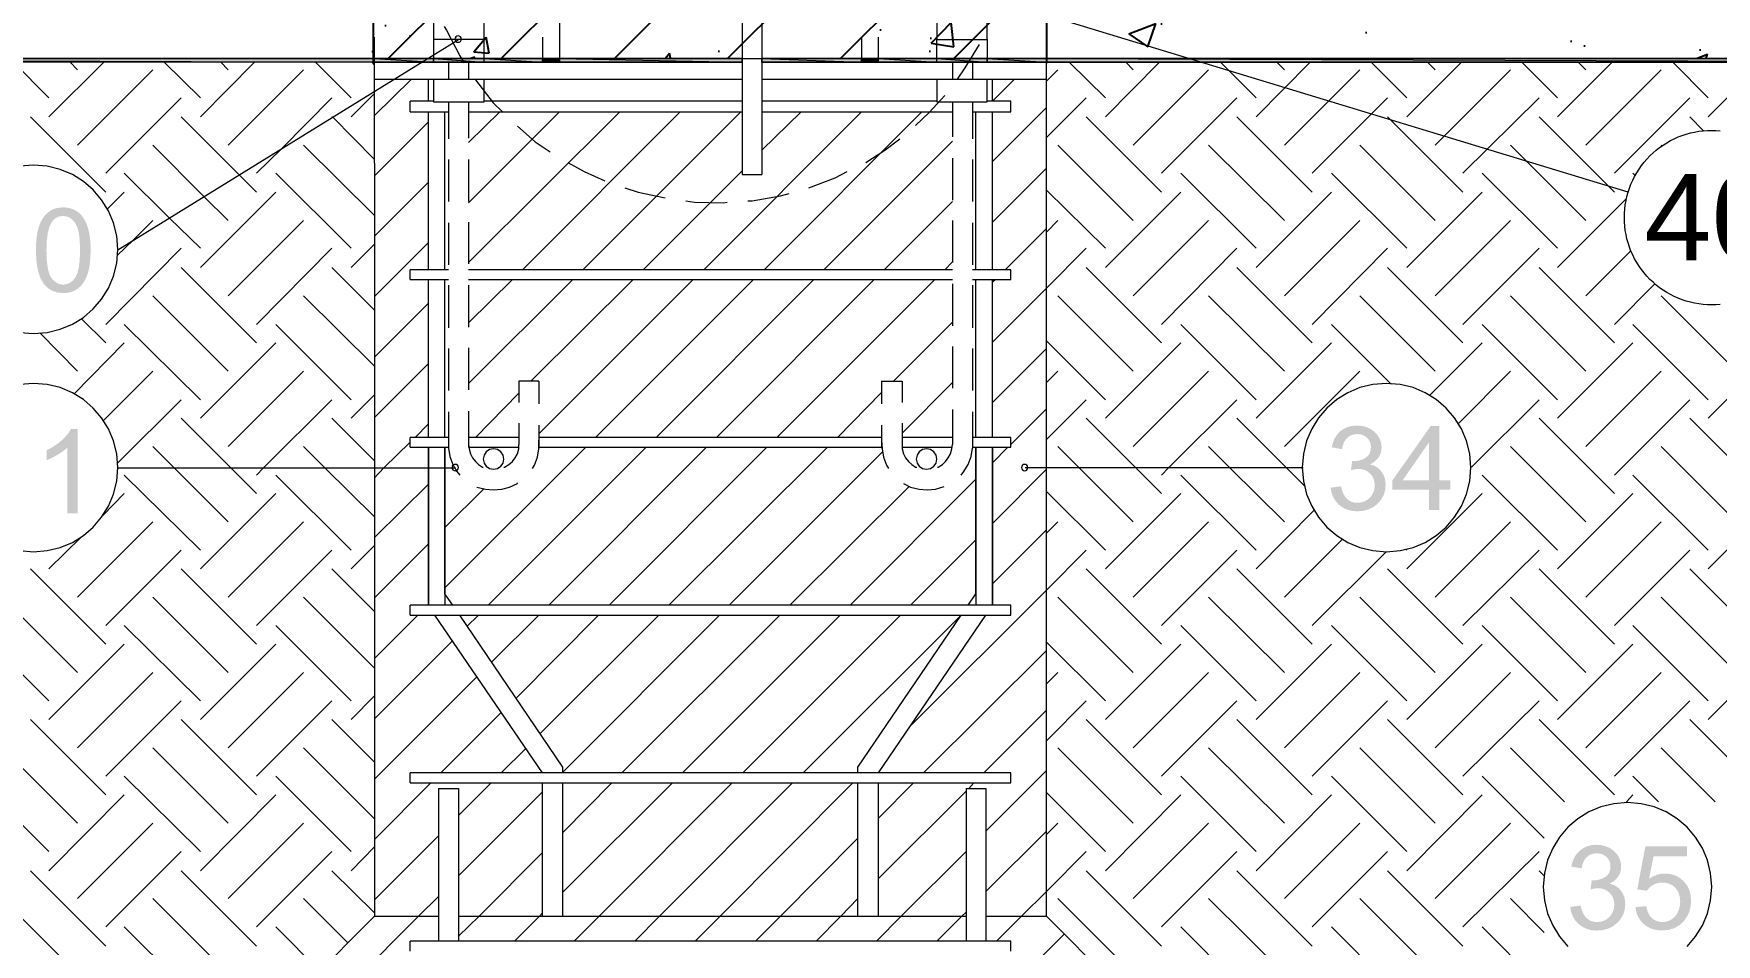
# Model space of a CAD drawing. Header units: millimetres. Extents: x 0 to 297, y 0 to 420.
# Drawn here: x 220.5 to 270.6, y 251.9 to 279 of the extents above; entities that cross this region are included whole.
import ezdxf

# ---------------------------------------------------------------- set-up
doc = ezdxf.new("R2010")
doc.units = ezdxf.units.MM
for name, color, linetype in [('1-CORTE-LINEAS', 7, 'Continuous'), ('1-CORTE-RAYADOS', 8, 'Continuous'), ('1-CORTE-RELLENOS', 9, 'Continuous'), ('3-TEXTOS', 7, 'Continuous')]:
    doc.layers.add(name, color=color, linetype=linetype)
doc.styles.add('ARIAL', font='arial.ttf')

msp = doc.modelspace()

# ---------------------------------------------------------------- hatches: boundary and pattern name
at = {"layer": '1-CORTE-RAYADOS'}
h = msp.add_hatch(dxfattribs=at)
h.set_pattern_fill('ANSI31', scale=0.75)
h.paths.add_polyline_path([(230.65, 278.25), (250.7, 278.25), (250.7, 282.125), (230.65, 282.125)])
h.paths.add_polyline_path([(248.72, 280.156), (248.707, 280.115), (248.687, 280.077), (248.658, 280.042), (248.623, 280.013), (248.585, 279.992), (248.544, 279.98), (248.499, 279.976), (248.454, 279.98), (248.412, 279.992), (248.374, 280.013), (248.34, 280.042), (248.311, 280.077), (248.29, 280.115), (248.278, 280.156), (248.274, 280.201), (248.278, 280.246), (248.29, 280.287), (248.311, 280.325), (248.34, 280.36), (248.374, 280.389), (248.412, 280.41), (248.454, 280.422), (248.499, 280.426), (248.544, 280.422), (248.585, 280.41), (248.623, 280.389), (248.658, 280.36), (248.687, 280.325), (248.707, 280.287), (248.72, 280.246), (248.724, 280.201)])
h = msp.add_hatch(dxfattribs=at)
h.set_pattern_fill('AR-CONC', scale=0.03)
h.paths.add_polyline_path([(230.65, 278.25), (250.7, 278.25), (250.7, 282.125), (230.65, 282.125)])
h.paths.add_polyline_path([(248.72, 280.156), (248.707, 280.115), (248.687, 280.077), (248.658, 280.042), (248.623, 280.013), (248.585, 279.992), (248.544, 279.98), (248.499, 279.976), (248.454, 279.98), (248.412, 279.992), (248.374, 280.013), (248.34, 280.042), (248.311, 280.077), (248.29, 280.115), (248.278, 280.156), (248.274, 280.201), (248.278, 280.246), (248.29, 280.287), (248.311, 280.325), (248.34, 280.36), (248.374, 280.389), (248.412, 280.41), (248.454, 280.422), (248.499, 280.426), (248.544, 280.422), (248.585, 280.41), (248.623, 280.389), (248.658, 280.36), (248.687, 280.325), (248.707, 280.287), (248.72, 280.246), (248.724, 280.201)])
h = msp.add_hatch(dxfattribs=at)
h.set_pattern_fill('AR-CONC', scale=0.045)
h.paths.add_polyline_path([(250.7, 282.125), (280.65, 282.125), (280.65, 278.25), (250.7, 278.25)])
h = msp.add_hatch(dxfattribs=at)
h.set_pattern_fill('AR-CONC', scale=0.045)
h.paths.add_polyline_path([(200.85, 281.775), (200.85, 278.323), (200.864, 278.323), (200.864, 278.301), (200.886, 278.301), (200.886, 278.28), (200.907, 278.28), (200.907, 278.259), (200.949, 278.259), (200.949, 278.25), (230.65, 278.25), (230.65, 282.05)])
at = {"layer": '1-CORTE-RELLENOS'}
h = msp.add_hatch(color=7, dxfattribs=at)
h.dxf.hatch_style = 1
h.paths.add_polyline_path([(200.674, 278.238), (200.674, 278.132), (230.688, 278.132), (230.688, 278.238)])
h = msp.add_hatch(color=7, dxfattribs=at)
h.dxf.hatch_style = 1
h.paths.add_polyline_path([(230.688, 278.132), (232.445, 278.132), (232.445, 278.238), (230.688, 278.238)])
h = msp.add_hatch(color=7, dxfattribs=at)
h.dxf.hatch_style = 1
h.paths.add_polyline_path([(232.445, 278.132), (233.948, 278.132), (233.948, 278.238), (232.445, 278.238)])
h = msp.add_hatch(color=7, dxfattribs=at)
h.dxf.hatch_style = 1
h.paths.add_polyline_path([(233.948, 278.132), (235.684, 278.132), (235.684, 278.238), (233.948, 278.238)])
h = msp.add_hatch(color=7, dxfattribs=at)
h.dxf.hatch_style = 1
h.paths.add_polyline_path([(235.684, 278.132), (236.191, 278.132), (236.191, 278.238), (235.684, 278.238)])
h = msp.add_hatch(color=7, dxfattribs=at)
h.dxf.hatch_style = 1
h.paths.add_polyline_path([(236.191, 278.132), (241.631, 278.132), (241.631, 278.238), (236.191, 278.238)])
h = msp.add_hatch(color=7, dxfattribs=at)
h.dxf.hatch_style = 1
h.paths.add_polyline_path([(242.224, 278.238), (242.224, 278.132), (245.187, 278.132), (245.187, 278.238)])
h = msp.add_hatch(color=7, dxfattribs=at)
h.dxf.hatch_style = 1
h.paths.add_polyline_path([(245.187, 278.132), (245.695, 278.132), (245.695, 278.238), (245.187, 278.238)])
h = msp.add_hatch(color=7, dxfattribs=at)
h.dxf.hatch_style = 1
h.paths.add_polyline_path([(245.695, 278.132), (247.431, 278.132), (247.431, 278.238), (245.695, 278.238)])
h = msp.add_hatch(color=7, dxfattribs=at)
h.dxf.hatch_style = 1
h.paths.add_polyline_path([(247.431, 278.132), (248.933, 278.132), (248.933, 278.238), (247.431, 278.238)])
h = msp.add_hatch(color=7, dxfattribs=at)
h.dxf.hatch_style = 1
h.paths.add_polyline_path([(248.933, 278.132), (250.69, 278.132), (250.69, 278.238), (248.933, 278.238)])
h = msp.add_hatch(color=7, dxfattribs=at)
h.dxf.hatch_style = 1
h.paths.add_polyline_path([(250.69, 278.132), (280.705, 278.132), (280.705, 278.238), (250.69, 278.238)])
h = msp.add_hatch(color=7, dxfattribs=at)
h.dxf.hatch_style = 1
h.paths.add_polyline_path([(220.621, 272.2), (220.667, 271.922), (220.743, 271.693), (220.851, 271.513), (220.964, 271.4), (221.096, 271.319), (221.248, 271.27), (221.419, 271.254), (221.55, 271.263), (221.67, 271.29), (221.778, 271.336), (221.873, 271.4), (221.957, 271.482), (222.03, 271.579), (222.093, 271.691), (222.144, 271.819), (222.183, 271.964), (222.212, 272.131), (222.229, 272.319), (222.235, 272.527), (222.231, 272.704), (222.22, 272.861), (222.202, 272.999), (222.177, 273.117), (222.146, 273.223), (222.11, 273.32), (222.069, 273.409), (222.022, 273.489), (221.969, 273.562), (221.91, 273.625), (221.844, 273.679), (221.772, 273.723), (221.692, 273.76), (221.607, 273.785), (221.516, 273.801), (221.419, 273.806), (221.288, 273.797), (221.169, 273.769), (221.062, 273.722), (220.967, 273.657), (220.882, 273.576), (220.809, 273.48), (220.748, 273.368), (220.697, 273.241), (220.657, 273.095), (220.628, 272.927), (220.611, 272.738), (220.606, 272.527)])
h.paths.add_polyline_path([(220.93, 272.812), (220.96, 273.047), (221.01, 273.235), (221.08, 273.373), (221.147, 273.45), (221.226, 273.506), (221.315, 273.539), (221.416, 273.55), (221.519, 273.537), (221.613, 273.499), (221.698, 273.435), (221.774, 273.346), (221.838, 273.219), (221.884, 273.04), (221.911, 272.81), (221.92, 272.527), (221.911, 272.247), (221.884, 272.017), (221.838, 271.837), (221.774, 271.709), (221.698, 271.619), (221.614, 271.556), (221.52, 271.518), (221.419, 271.505), (221.318, 271.518), (221.225, 271.556), (221.14, 271.619), (221.063, 271.709), (221, 271.836), (220.956, 272.015), (220.929, 272.246), (220.92, 272.527)])
h = msp.add_hatch(color=7, dxfattribs=at)
h.dxf.hatch_style = 1
h.paths.add_polyline_path([(221.845, 264.691), (221.539, 264.691), (221.539, 266.648), (221.478, 266.595), (221.409, 266.541), (221.332, 266.488), (221.247, 266.436), (221.159, 266.387), (221.077, 266.343), (220.998, 266.307), (220.925, 266.276), (220.925, 266.574), (221.049, 266.637), (221.165, 266.707), (221.273, 266.783), (221.374, 266.866), (221.463, 266.952), (221.538, 267.037), (221.599, 267.12), (221.647, 267.202), (221.845, 267.202)])
h = msp.add_hatch(color=7, dxfattribs=at)
h.dxf.hatch_style = 1
h.paths.add_polyline_path([(259.155, 265.456), (259.464, 265.497), (259.494, 265.377), (259.534, 265.274), (259.584, 265.189), (259.643, 265.122), (259.71, 265.072), (259.783, 265.036), (259.864, 265.014), (259.952, 265.007), (260.056, 265.016), (260.152, 265.044), (260.239, 265.09), (260.318, 265.156), (260.383, 265.235), (260.43, 265.324), (260.458, 265.421), (260.467, 265.528), (260.458, 265.629), (260.432, 265.721), (260.389, 265.804), (260.329, 265.878), (260.255, 265.938), (260.172, 265.981), (260.079, 266.007), (259.976, 266.015), (259.931, 266.013), (259.88, 266.006), (259.823, 265.995), (259.761, 265.98), (259.794, 266.25), (259.809, 266.248), (259.822, 266.248), (259.834, 266.247), (259.844, 266.247), (259.939, 266.253), (260.03, 266.272), (260.116, 266.304), (260.197, 266.349), (260.266, 266.407), (260.315, 266.478), (260.344, 266.564), (260.354, 266.663), (260.347, 266.745), (260.325, 266.819), (260.289, 266.885), (260.238, 266.944), (260.177, 266.992), (260.108, 267.027), (260.031, 267.048), (259.946, 267.054), (259.86, 267.047), (259.781, 267.026), (259.71, 266.991), (259.646, 266.941), (259.592, 266.878), (259.548, 266.801), (259.516, 266.71), (259.494, 266.605), (259.185, 266.66), (259.223, 266.806), (259.278, 266.934), (259.351, 267.044), (259.442, 267.137), (259.548, 267.212), (259.666, 267.265), (259.796, 267.297), (259.938, 267.308), (260.038, 267.302), (260.133, 267.286), (260.225, 267.258), (260.313, 267.22), (260.394, 267.171), (260.466, 267.115), (260.527, 267.052), (260.577, 266.98), (260.618, 266.903), (260.647, 266.823), (260.665, 266.742), (260.671, 266.658), (260.665, 266.578), (260.649, 266.502), (260.621, 266.431), (260.583, 266.363), (260.533, 266.3), (260.474, 266.243), (260.405, 266.194), (260.326, 266.15), (260.43, 266.119), (260.522, 266.073), (260.601, 266.012), (260.668, 265.938), (260.722, 265.853), (260.761, 265.757), (260.784, 265.652), (260.792, 265.536), (260.777, 265.378), (260.732, 265.232), (260.657, 265.1), (260.552, 264.979), (260.426, 264.88), (260.283, 264.81), (260.124, 264.767), (259.949, 264.753), (259.791, 264.765), (259.648, 264.802), (259.519, 264.863), (259.403, 264.949), (259.306, 265.054), (259.232, 265.173), (259.182, 265.307)])
h = msp.add_hatch(color=7, dxfattribs=at)
h.dxf.hatch_style = 1
h.paths.add_polyline_path([(262.387, 264.797), (262.387, 265.395), (262.723, 265.395), (262.723, 265.676), (262.387, 265.676), (262.387, 267.297), (262.136, 267.297), (260.995, 265.676), (260.995, 265.395), (262.081, 265.395), (262.081, 264.797)])
h.paths.add_polyline_path([(261.298, 265.676), (262.081, 266.804), (262.081, 265.676)])
h = msp.add_hatch(color=7, dxfattribs=at)
h.dxf.hatch_style = 1
h.paths.add_polyline_path([(266.288, 252.968), (266.597, 253.009), (266.627, 252.888), (266.668, 252.786), (266.717, 252.701), (266.776, 252.634), (266.843, 252.584), (266.916, 252.547), (266.997, 252.526), (267.085, 252.518), (267.189, 252.528), (267.285, 252.556), (267.372, 252.602), (267.451, 252.667), (267.516, 252.747), (267.563, 252.836), (267.591, 252.933), (267.6, 253.039), (267.591, 253.141), (267.566, 253.233), (267.522, 253.316), (267.462, 253.389), (267.388, 253.45), (267.305, 253.493), (267.212, 253.519), (267.109, 253.527), (267.064, 253.525), (267.013, 253.518), (266.956, 253.507), (266.894, 253.491), (266.928, 253.761), (266.942, 253.76), (266.955, 253.759), (266.967, 253.759), (266.977, 253.759), (267.073, 253.765), (267.163, 253.784), (267.249, 253.816), (267.33, 253.861), (267.399, 253.918), (267.448, 253.99), (267.477, 254.075), (267.487, 254.175), (267.48, 254.256), (267.458, 254.33), (267.422, 254.397), (267.371, 254.456), (267.31, 254.504), (267.242, 254.538), (267.164, 254.559), (267.079, 254.566), (266.993, 254.559), (266.914, 254.538), (266.843, 254.503), (266.779, 254.453), (266.725, 254.39), (266.682, 254.312), (266.649, 254.222), (266.627, 254.117), (266.318, 254.172), (266.356, 254.317), (266.411, 254.445), (266.484, 254.556), (266.575, 254.649), (266.681, 254.724), (266.799, 254.777), (266.929, 254.809), (267.071, 254.82), (267.171, 254.814), (267.266, 254.798), (267.358, 254.77), (267.446, 254.732), (267.527, 254.683), (267.599, 254.627), (267.66, 254.563), (267.71, 254.492), (267.751, 254.415), (267.78, 254.335), (267.798, 254.253), (267.804, 254.169), (267.798, 254.09), (267.782, 254.014), (267.754, 253.942), (267.716, 253.874), (267.666, 253.812), (267.607, 253.755), (267.538, 253.705), (267.459, 253.662), (267.563, 253.63), (267.655, 253.584), (267.734, 253.524), (267.801, 253.45), (267.855, 253.365), (267.894, 253.269), (267.917, 253.163), (267.925, 253.048), (267.91, 252.89), (267.865, 252.744), (267.79, 252.611), (267.685, 252.491), (267.559, 252.392), (267.416, 252.321), (267.257, 252.279), (267.082, 252.265), (266.925, 252.277), (266.781, 252.314), (266.652, 252.375), (266.536, 252.461), (266.439, 252.565), (266.365, 252.685), (266.315, 252.819)])
h = msp.add_hatch(color=7, dxfattribs=at)
h.dxf.hatch_style = 1
h.paths.add_polyline_path([(268.23, 252.965), (268.553, 252.99), (268.576, 252.88), (268.612, 252.784), (268.659, 252.703), (268.718, 252.637), (268.786, 252.585), (268.861, 252.548), (268.943, 252.526), (269.032, 252.518), (269.138, 252.529), (269.236, 252.56), (269.326, 252.611), (269.407, 252.684), (269.475, 252.775), (269.523, 252.879), (269.552, 252.998), (269.562, 253.13), (269.552, 253.254), (269.524, 253.364), (269.478, 253.461), (269.413, 253.544), (269.334, 253.61), (269.243, 253.657), (269.141, 253.686), (269.027, 253.695), (268.954, 253.691), (268.885, 253.678), (268.82, 253.656), (268.76, 253.626), (268.703, 253.591), (268.653, 253.55), (268.609, 253.504), (268.572, 253.453), (268.283, 253.491), (268.525, 254.776), (269.768, 254.776), (269.768, 254.481), (268.771, 254.481), (268.636, 253.808), (268.75, 253.877), (268.867, 253.926), (268.987, 253.956), (269.11, 253.965), (269.267, 253.951), (269.411, 253.909), (269.543, 253.838), (269.661, 253.739), (269.759, 253.618), (269.83, 253.48), (269.873, 253.326), (269.887, 253.155), (269.874, 252.991), (269.837, 252.839), (269.775, 252.699), (269.688, 252.571), (269.557, 252.438), (269.404, 252.343), (269.229, 252.287), (269.032, 252.268), (268.869, 252.28), (268.722, 252.315), (268.591, 252.375), (268.476, 252.458), (268.38, 252.561), (268.307, 252.68), (268.257, 252.814)])

# ---------------------------------------------------------------- linework, layer by layer
at = {"layer": '1-CORTE-LINEAS', "color": 7, "lineweight": 25}
for p, q in [((230.649, 282.126), (230.649, 278.101)), ((250.699, 282.126), (250.699, 278.101))]:
    msp.add_line(p, q, dxfattribs=at)
at = {"layer": '1-CORTE-LINEAS', "color": 7, "lineweight": 15}
for p, q in [((241.631, 282.132), (241.631, 274.788)), ((242.224, 282.132), (242.224, 274.788)), ((223.047, 272.544), (233.186, 278.809)), ((230.688, 278.132), (200.674, 278.132)), ((201.034, 278.238), (280.705, 278.238)), ((232.89, 278.132), (232.89, 277.624)), ((233.482, 278.132), (233.482, 277.624)), ((242.224, 278.132), (250.69, 278.132)), ((247.896, 278.132), (247.896, 277.624)), ((248.489, 278.132), (248.489, 277.624)), ((250.69, 277.624), (250.69, 278.132)), ((250.69, 278.132), (280.705, 278.132)), ((230.688, 277.624), (241.631, 277.624)), ((230.688, 275.126), (230.688, 277.624)), ((242.224, 277.624), (250.69, 277.624)), ((250.69, 275.126), (250.69, 277.624)), ((232.89, 276.947), (232.89, 275.846)), ((233.482, 276.947), (233.482, 275.867)), ((247.896, 276.947), (247.896, 275.91)), ((248.489, 276.947), (248.489, 275.846)), ((230.688, 275.126), (230.688, 252.69)), ((232.89, 275.233), (232.89, 273.983)), ((233.482, 275.233), (233.482, 273.983)), ((247.896, 275.275), (247.896, 274.026)), ((248.489, 275.233), (248.489, 273.983)), ((250.69, 252.69), (250.69, 275.126)), ((241.631, 274.788), (242.224, 274.788)), ((232.89, 273.349), (232.89, 272.1)), ((233.482, 273.369), (233.482, 272.121)), ((247.896, 273.412), (247.896, 272.163)), ((248.489, 273.349), (248.489, 272.1)), ((232.89, 271.486), (232.89, 270.216)), ((233.482, 271.486), (233.482, 270.237)), ((247.896, 271.528), (247.896, 270.279)), ((248.489, 271.486), (248.489, 270.216)), ((232.89, 269.602), (232.89, 268.353)), ((233.482, 269.623), (233.482, 268.374)), ((247.896, 269.665), (247.896, 268.417)), ((248.489, 269.602), (248.489, 268.353)), ((235.578, 268.628), (235.578, 267.951)), ((245.78, 268.628), (245.78, 267.951)), ((232.89, 267.718), (232.89, 266.638)), ((233.482, 267.74), (233.482, 266.66)), ((247.896, 267.782), (247.896, 266.745)), ((248.489, 267.718), (248.489, 266.638)), ((234.985, 267.38), (234.985, 266.745)), ((235.578, 267.316), (235.578, 266.638)), ((245.78, 267.316), (245.78, 266.638)), ((246.394, 267.38), (246.394, 266.745)), ((223.047, 266.046), (233.101, 266.046)), ((258.332, 266.046), (250.056, 266.046)), ((230.688, 252.69), (210.241, 232.264)), ((248.891, 252.69), (250.69, 252.69)), ((250.69, 252.69), (271.138, 232.264))]:
    msp.add_line(p, q, dxfattribs=at)
at = {"layer": '1-CORTE-LINEAS', "color": 7, "lineweight": 13}
msp.add_line((268.011, 274.258), (248.714, 280.136), dxfattribs=at)
at = {"layer": '1-CORTE-LINEAS', "color": 7, "lineweight": 9}
for p, q in [((236.191, 279.318), (236.191, 278.132)), ((230.688, 278.132), (230.688, 278.873)), ((235.684, 278.873), (235.684, 278.132)), ((245.187, 278.873), (245.187, 278.132)), ((245.695, 278.132), (245.695, 278.873)), ((250.69, 278.132), (250.69, 278.873))]:
    msp.add_line(p, q, dxfattribs=at)
at = {"layer": '1-CORTE-LINEAS', "color": 7, "lineweight": 5}
for p, q in [((220.994, 277.074), (219.936, 278.132)), ((220.994, 276.502), (222.624, 278.132)), ((221.841, 277.899), (221.629, 278.132)), ((225.502, 277.074), (224.423, 278.132)), ((225.502, 276.502), (227.111, 278.132)), ((226.328, 277.899), (226.116, 278.132)), ((229.99, 277.074), (228.931, 278.132)), ((230.688, 278.047), (230.604, 278.132)), ((232.445, 278.238), (230.688, 278.238)), ((233.948, 278.238), (232.445, 278.238)), ((235.684, 278.238), (233.948, 278.238)), ((236.191, 278.238), (235.684, 278.238)), ((241.631, 278.238), (236.191, 278.238)), ((245.695, 278.238), (245.187, 278.238)), ((247.431, 278.238), (245.695, 278.238)), ((248.933, 278.238), (247.431, 278.238)), ((250.69, 278.238), (248.933, 278.238)), ((280.705, 278.238), (250.69, 278.238)), ((252.447, 277.074), (251.368, 278.132)), ((252.447, 276.502), (254.056, 278.132)), ((253.273, 277.899), (253.061, 278.132)), ((256.935, 277.074), (255.877, 278.132)), ((256.935, 276.502), (258.543, 278.132)), ((257.781, 277.899), (257.549, 278.132)), ((261.422, 277.074), (260.363, 278.132)), ((261.422, 276.502), (263.052, 278.132)), ((262.269, 277.899), (262.036, 278.132)), ((265.909, 277.074), (264.851, 278.132)), ((265.909, 276.502), (267.539, 278.132)), ((266.756, 277.899), (266.523, 278.132)), ((270.397, 277.074), (269.339, 278.132)), ((270.397, 276.502), (272.026, 278.132)), ((221.841, 275.656), (224.084, 277.899)), ((226.328, 275.656), (228.572, 277.899)), ((230.688, 276.544), (231.789, 277.624)), ((232.297, 276.968), (232.297, 277.624)), ((249.082, 276.968), (249.738, 277.624)), ((249.082, 276.968), (249.082, 277.624)), ((250.69, 277.561), (251.029, 277.899)), ((253.273, 275.656), (255.516, 277.899)), ((257.781, 275.656), (260.025, 277.899)), ((262.269, 275.656), (264.512, 277.899)), ((266.756, 275.656), (269, 277.899)), ((222.687, 274.83), (224.931, 277.074)), ((227.916, 275.55), (229.418, 277.074)), ((229.99, 276.502), (230.688, 277.201)), ((250.69, 275.889), (251.876, 277.074)), ((254.12, 274.83), (256.363, 277.074)), ((258.607, 274.83), (260.851, 277.074)), ((263.094, 274.83), (265.359, 277.074)), ((267.603, 274.83), (269.846, 277.074)), ((232.445, 276.968), (231.747, 276.968)), ((231.747, 276.651), (231.747, 276.968)), ((231.747, 276.651), (232.89, 276.651)), ((232.297, 271.951), (232.297, 276.651)), ((232.784, 271.951), (232.784, 276.651)), ((233.482, 275.74), (234.414, 276.651)), ((233.482, 273.941), (236.191, 276.651)), ((233.482, 272.163), (237.99, 276.651)), ((233.482, 276.651), (241.631, 276.651)), ((241.631, 276.968), (233.948, 276.968)), ((235.091, 271.951), (239.789, 276.651)), ((236.89, 271.951), (241.589, 276.651)), ((240.488, 271.951), (245.187, 276.651)), ((247.431, 276.968), (242.224, 276.968)), ((242.224, 275.507), (243.388, 276.651)), ((242.224, 276.651), (247.896, 276.651)), ((242.287, 271.951), (246.986, 276.651)), ((248.489, 276.651), (249.632, 276.651)), ((248.595, 271.951), (248.595, 276.651)), ((249.632, 276.968), (248.933, 276.968)), ((249.082, 275.169), (250.69, 276.777)), ((249.082, 271.951), (249.082, 276.651)), ((249.632, 276.651), (249.632, 276.968)), ((222.687, 274.259), (220.443, 276.502)), ((226.645, 274.788), (224.931, 276.502)), ((230.688, 274.745), (232.297, 276.354)), ((254.12, 274.259), (251.876, 276.502)), ((258.607, 274.259), (256.363, 276.502)), ((263.094, 274.259), (260.851, 276.502)), ((267.603, 274.259), (265.359, 276.502)), ((270.259, 276.09), (269.846, 276.502)), ((225.608, 274.132), (224.084, 275.656)), ((227.174, 274.83), (227.916, 275.55)), ((230.688, 273.56), (228.572, 275.656)), ((244.066, 271.951), (247.896, 275.782)), ((253.273, 273.412), (251.029, 275.656)), ((257.781, 273.412), (255.516, 275.656)), ((262.269, 273.412), (260.025, 275.656)), ((266.756, 273.412), (264.512, 275.656)), ((269.018, 275.637), (269, 275.656)), ((224.571, 273.497), (223.237, 274.83)), ((227.174, 274.259), (226.645, 274.788)), ((229.99, 272.587), (227.746, 274.83)), ((230.688, 272.946), (232.297, 274.555)), ((238.689, 271.951), (241.631, 274.894)), ((249.082, 273.369), (250.69, 274.978)), ((256.935, 272.587), (254.691, 274.83)), ((261.422, 272.587), (259.178, 274.83)), ((265.909, 272.587), (263.666, 274.83)), ((268.224, 274.759), (268.153, 274.83)), ((222.729, 273.751), (223.237, 274.259)), ((225.502, 272.015), (227.746, 274.259)), ((226.328, 273.412), (225.608, 274.132)), ((252.447, 272.587), (250.69, 274.322)), ((252.447, 272.015), (254.691, 274.259)), ((256.935, 272.015), (259.178, 274.259)), ((261.422, 272.015), (263.666, 274.259)), ((265.909, 272.015), (267.962, 274.068)), ((245.865, 271.951), (247.896, 273.983)), ((223.513, 272.84), (224.084, 273.412)), ((225.502, 272.587), (224.571, 273.497)), ((226.328, 271.168), (228.572, 273.412)), ((249.463, 271.951), (250.69, 273.179)), ((250.69, 273.073), (251.029, 273.412)), ((253.273, 271.168), (255.516, 273.412)), ((257.781, 271.168), (260.025, 273.412)), ((262.269, 271.168), (264.512, 273.412)), ((222.687, 270.322), (224.931, 272.587)), ((223.026, 272.375), (223.513, 272.84)), ((227.174, 270.322), (229.418, 272.587)), ((229.99, 272.015), (230.688, 272.714)), ((230.688, 271.147), (232.297, 272.756)), ((250.69, 271.401), (251.876, 272.587)), ((254.12, 270.322), (256.363, 272.587)), ((258.607, 270.322), (260.851, 272.587)), ((263.094, 270.322), (265.359, 272.587)), ((247.664, 271.951), (247.896, 272.184)), ((266.756, 271.168), (268.096, 272.508)), ((227.174, 269.771), (224.931, 272.015)), ((230.688, 270.745), (229.418, 272.015)), ((232.89, 271.951), (231.747, 271.951)), ((231.747, 271.655), (231.747, 271.951)), ((231.747, 271.655), (232.89, 271.655)), ((232.297, 266.956), (232.297, 271.655)), ((232.784, 266.956), (232.784, 271.655)), ((247.896, 271.951), (233.482, 271.951)), ((233.482, 270.364), (234.795, 271.655)), ((233.482, 268.565), (236.594, 271.655)), ((233.482, 271.655), (247.896, 271.655)), ((235.345, 268.628), (238.393, 271.655)), ((235.578, 267.062), (240.171, 271.655)), ((237.271, 266.956), (241.97, 271.655)), ((239.07, 266.956), (243.769, 271.655)), ((240.869, 266.956), (245.568, 271.655)), ((242.668, 266.956), (247.367, 271.655)), ((249.632, 271.951), (248.489, 271.951)), ((248.489, 271.655), (249.632, 271.655)), ((248.595, 266.956), (248.595, 271.655)), ((249.082, 271.592), (249.166, 271.655)), ((249.082, 266.956), (249.082, 271.655)), ((249.632, 271.655), (249.632, 271.951)), ((254.12, 269.771), (251.876, 272.015)), ((258.607, 269.771), (256.363, 272.015)), ((263.094, 269.771), (260.851, 272.015)), ((267.603, 269.771), (265.359, 272.015)), ((226.328, 268.925), (224.084, 271.168)), ((230.688, 269.073), (228.572, 271.168)), ((249.082, 269.793), (250.69, 271.401)), ((253.273, 268.925), (251.029, 271.168)), ((257.781, 268.925), (255.516, 271.168)), ((262.269, 268.925), (260.025, 271.168)), ((266.756, 268.925), (264.512, 271.168)), ((267.603, 270.322), (268.802, 271.532)), ((271.243, 268.925), (269, 271.168)), ((230.688, 269.348), (232.297, 270.957)), ((221.841, 268.925), (220.719, 270.068)), ((222.687, 269.771), (221.967, 270.491)), ((225.502, 268.078), (223.237, 270.322)), ((229.99, 268.078), (227.746, 270.322)), ((246.139, 268.628), (247.896, 270.385)), ((256.935, 268.078), (254.691, 270.322)), ((260.956, 268.544), (259.178, 270.322)), ((265.909, 268.078), (263.666, 270.322)), ((270.397, 268.078), (268.153, 270.322)), ((221.735, 268.247), (223.237, 269.771)), ((225.502, 267.528), (227.746, 269.771)), ((249.082, 267.993), (250.69, 269.602)), ((252.447, 268.078), (250.69, 269.835)), ((252.447, 267.528), (254.691, 269.771)), ((256.935, 267.528), (259.178, 269.771)), ((262.099, 268.205), (263.666, 269.771)), ((265.909, 267.528), (268.153, 269.771)), ((270.397, 267.528), (272.64, 269.771)), ((230.688, 267.549), (232.297, 269.158)), ((222.603, 267.443), (224.084, 268.925)), ((226.328, 266.681), (228.572, 268.925)), ((246.394, 267.083), (247.896, 268.586)), ((250.69, 268.586), (251.029, 268.925)), ((253.273, 266.681), (255.516, 268.925)), ((257.781, 266.681), (260.025, 268.925)), ((262.967, 267.38), (264.512, 268.925)), ((266.756, 266.681), (269, 268.925)), ((223.047, 266.194), (224.931, 268.078)), ((229.99, 267.528), (230.688, 268.226)), ((233.694, 266.956), (234.985, 268.269)), ((244.468, 266.956), (245.78, 268.29)), ((250.69, 266.893), (251.876, 268.078)), ((254.331, 266.046), (256.363, 268.078)), ((263.348, 266.067), (265.359, 268.078)), ((267.603, 265.834), (269.846, 268.078)), ((249.632, 266.745), (250.69, 267.803)), ((230.688, 266.257), (229.418, 267.528)), ((231.895, 266.956), (232.297, 267.359)), ((253.358, 266.046), (251.876, 267.528)), ((257.845, 266.046), (256.363, 267.528)), ((267.603, 265.284), (265.359, 267.528)), ((272.09, 265.284), (269.846, 267.528)), ((226.328, 264.437), (224.084, 266.681)), ((230.963, 266.046), (231.747, 266.808)), ((232.89, 266.956), (231.747, 266.956)), ((231.747, 266.66), (231.747, 266.956)), ((231.747, 266.66), (232.89, 266.66)), ((232.784, 262.469), (236.975, 266.66)), ((234.985, 266.956), (233.482, 266.956)), ((233.482, 266.66), (234.985, 266.66)), ((234.075, 261.961), (238.774, 266.66)), ((245.78, 266.956), (235.578, 266.956)), ((235.578, 266.66), (245.78, 266.66)), ((235.874, 261.961), (240.573, 266.66)), ((237.673, 261.961), (242.372, 266.66)), ((239.451, 261.961), (244.171, 266.66)), ((247.896, 266.956), (246.394, 266.956)), ((246.394, 266.66), (247.875, 266.66)), ((249.632, 266.956), (248.489, 266.956)), ((248.489, 266.66), (249.632, 266.66)), ((249.082, 266.194), (249.547, 266.66)), ((249.632, 266.66), (249.632, 266.956)), ((251.664, 266.046), (251.029, 266.681)), ((256.152, 266.046), (255.516, 266.681)), ((266.756, 264.437), (264.512, 266.681)), ((271.243, 264.437), (269, 266.681)), ((230.688, 265.75), (230.963, 266.046)), ((241.25, 261.961), (245.801, 266.512)), ((253.273, 264.437), (251.664, 266.046)), ((254.12, 265.284), (253.358, 266.046)), ((254.12, 265.834), (254.331, 266.046)), ((257.781, 264.437), (256.152, 266.046)), ((258.395, 265.495), (257.845, 266.046)), ((225.502, 263.591), (223.237, 265.834)), ((229.99, 263.591), (227.746, 265.834)), ((230.688, 263.972), (232.297, 265.559)), ((244.849, 261.961), (248.595, 265.708)), ((249.082, 264.395), (250.69, 266.004)), ((256.935, 263.591), (254.691, 265.834)), ((265.909, 263.591), (263.666, 265.834)), ((270.397, 263.591), (268.153, 265.834)), ((222.603, 264.628), (223.237, 265.284)), ((225.502, 263.04), (227.746, 265.284)), ((232.784, 264.268), (233.948, 265.432)), ((243.049, 261.961), (246.605, 265.495)), ((252.447, 263.591), (250.69, 265.347)), ((252.447, 263.04), (254.691, 265.284)), ((261.422, 263.04), (263.666, 265.284)), ((265.909, 263.04), (268.153, 265.284)), ((270.397, 263.04), (272.64, 265.284)), ((256.935, 263.04), (258.671, 264.797)), ((221.841, 262.194), (224.084, 264.437)), ((226.328, 262.194), (228.572, 264.437)), ((249.082, 262.596), (250.69, 264.205)), ((250.69, 264.099), (251.029, 264.437)), ((253.273, 262.194), (255.516, 264.437)), ((262.269, 262.194), (264.512, 264.437)), ((266.756, 262.194), (269, 264.437)), ((220.994, 263.04), (221.967, 263.993)), ((222.687, 261.347), (224.931, 263.591)), ((227.174, 261.347), (229.418, 263.591)), ((229.99, 263.04), (230.688, 263.739)), ((230.688, 262.172), (232.297, 263.781)), ((246.648, 261.961), (248.595, 263.908)), ((250.69, 262.405), (251.876, 263.591)), ((254.12, 261.347), (256.363, 263.591)), ((257.781, 262.194), (259.517, 263.929)), ((258.607, 261.347), (260.808, 263.548)), ((261.422, 263.591), (261.401, 263.612)), ((263.094, 261.347), (265.359, 263.591)), ((267.603, 261.347), (269.846, 263.591)), ((222.687, 260.797), (220.443, 263.04)), ((227.174, 260.797), (224.931, 263.04)), ((230.688, 261.771), (229.418, 263.04)), ((254.12, 260.797), (251.876, 263.04)), ((258.607, 260.797), (256.363, 263.04)), ((263.094, 260.797), (260.851, 263.04)), ((267.603, 260.797), (265.359, 263.04)), ((272.09, 260.797), (269.846, 263.04)), ((221.841, 259.95), (219.597, 262.194)), ((226.328, 259.95), (224.084, 262.194)), ((230.688, 260.077), (228.572, 262.194)), ((233.016, 261.961), (232.784, 262.3)), ((246.648, 258.363), (250.69, 262.405)), ((248.362, 261.961), (248.595, 262.3)), ((253.273, 259.95), (251.029, 262.194)), ((257.781, 259.95), (255.516, 262.194)), ((262.269, 259.95), (260.025, 262.194)), ((266.756, 259.95), (264.512, 262.194)), ((271.243, 259.95), (269, 262.194)), ((230.688, 260.373), (231.98, 261.664)), ((249.632, 261.961), (231.747, 261.961)), ((231.747, 261.664), (231.747, 261.961)), ((231.747, 261.664), (249.632, 261.664)), ((232.276, 261.961), (232.297, 261.982)), ((235.684, 256.965), (232.487, 261.664)), ((236.298, 257.135), (233.228, 261.664)), ((233.44, 261.326), (233.779, 261.664)), ((234.181, 260.268), (235.578, 261.664)), ((234.9, 259.188), (237.356, 261.664)), ((235.62, 258.13), (239.155, 261.664)), ((236.298, 256.987), (240.954, 261.664)), ((238.054, 256.965), (242.753, 261.664)), ((239.854, 256.965), (244.552, 261.664)), ((241.653, 256.965), (246.352, 261.664)), ((243.452, 256.965), (248.151, 261.664)), ((245.081, 257.135), (248.151, 261.664)), ((245.695, 256.965), (248.891, 261.664)), ((249.632, 261.664), (249.632, 261.961)), ((220.994, 259.103), (218.75, 261.347)), ((225.502, 259.103), (223.237, 261.347)), ((229.99, 259.103), (227.746, 261.347)), ((256.935, 259.103), (254.691, 261.347)), ((261.422, 259.103), (259.178, 261.347)), ((265.909, 259.103), (263.666, 261.347)), ((270.397, 259.103), (268.153, 261.347)), ((220.994, 258.553), (223.237, 260.797)), ((225.502, 258.553), (227.746, 260.797)), ((230.688, 258.574), (233.016, 260.902)), ((247.029, 256.965), (250.69, 260.606)), ((252.447, 259.103), (250.69, 260.86)), ((252.447, 258.553), (254.691, 260.797)), ((256.935, 258.553), (259.178, 260.797)), ((261.422, 258.553), (263.666, 260.797)), ((265.909, 258.553), (268.153, 260.797)), ((270.397, 258.553), (272.64, 260.797)), ((221.841, 257.707), (224.084, 259.95)), ((226.328, 257.707), (228.572, 259.95)), ((230.688, 256.775), (233.736, 259.823)), ((250.69, 259.611), (251.029, 259.95)), ((253.273, 257.707), (255.516, 259.95)), ((257.781, 257.707), (260.025, 259.95)), ((262.269, 257.707), (264.512, 259.95)), ((266.756, 257.707), (269, 259.95)), ((222.687, 256.86), (224.931, 259.103)), ((227.174, 256.86), (229.418, 259.103)), ((229.99, 258.553), (230.688, 259.252)), ((250.69, 257.918), (251.876, 259.103)), ((254.12, 256.86), (256.363, 259.103)), ((258.607, 256.86), (260.851, 259.103)), ((263.094, 256.86), (265.359, 259.103)), ((267.603, 256.86), (269.846, 259.103)), ((222.687, 256.309), (220.443, 258.553)), ((227.174, 256.309), (224.931, 258.553)), ((230.688, 257.283), (229.418, 258.553)), ((232.657, 256.965), (234.456, 258.765)), ((248.828, 256.965), (250.69, 258.829)), ((254.12, 256.309), (251.876, 258.553)), ((258.607, 256.309), (256.363, 258.553)), ((263.094, 256.309), (260.851, 258.553)), ((267.603, 256.309), (265.359, 258.553)), ((272.09, 256.309), (269.846, 258.553)), ((221.841, 255.463), (219.597, 257.707)), ((226.328, 255.463), (224.084, 257.707)), ((230.688, 255.59), (228.572, 257.707)), ((234.456, 256.965), (235.196, 257.685)), ((253.273, 255.463), (251.029, 257.707)), ((257.781, 255.463), (255.516, 257.707)), ((262.269, 255.463), (260.025, 257.707)), ((266.121, 256.098), (264.512, 257.707)), ((270.608, 256.098), (269, 257.707)), ((236.298, 256.965), (236.298, 257.135)), ((245.081, 256.965), (245.081, 257.135)), ((248.891, 255.23), (250.69, 257.029)), ((220.994, 254.616), (218.75, 256.86)), ((225.502, 254.616), (223.237, 256.86)), ((229.99, 254.616), (227.746, 256.86)), ((230.688, 254.976), (232.361, 256.669)), ((249.632, 256.965), (231.747, 256.965)), ((231.747, 256.669), (231.747, 256.965)), ((231.747, 256.669), (249.632, 256.669)), ((233.186, 255.696), (234.16, 256.669)), ((235.684, 252.69), (235.684, 256.669)), ((236.298, 255.188), (237.758, 256.669)), ((236.298, 253.409), (239.557, 256.669)), ((236.298, 252.69), (236.298, 256.669)), ((237.377, 252.69), (241.335, 256.669)), ((239.176, 252.69), (243.134, 256.669)), ((245.081, 252.69), (245.081, 256.669)), ((245.695, 255.611), (246.733, 256.669)), ((245.695, 252.69), (245.695, 256.669)), ((248.384, 256.5), (248.532, 256.669)), ((249.632, 256.669), (249.632, 256.965)), ((256.935, 254.616), (254.691, 256.86)), ((261.422, 254.616), (259.178, 256.86)), ((265.507, 255.018), (263.666, 256.86)), ((268.915, 256.098), (268.153, 256.86)), ((220.994, 254.045), (223.237, 256.309)), ((225.502, 254.045), (227.746, 256.309)), ((232.593, 256.5), (232.593, 251.949)), ((232.593, 256.5), (233.186, 256.5)), ((233.186, 256.5), (233.186, 251.949)), ((233.186, 253.897), (235.684, 256.394)), ((245.695, 253.812), (248.299, 256.416)), ((248.299, 256.5), (248.299, 251.949)), ((248.299, 256.5), (248.891, 256.5)), ((248.891, 256.5), (248.891, 251.949)), ((252.447, 254.616), (250.69, 256.373)), ((252.447, 254.045), (254.691, 256.309)), ((256.935, 254.045), (259.178, 256.309)), ((261.422, 254.045), (263.666, 256.309)), ((267.963, 256.098), (268.153, 256.309)), ((221.841, 253.219), (224.084, 255.463)), ((226.328, 253.219), (228.572, 255.463)), ((230.688, 253.177), (232.593, 255.082)), ((248.891, 253.431), (250.69, 255.23)), ((250.69, 255.124), (251.029, 255.463)), ((253.273, 253.219), (255.516, 255.463)), ((257.781, 253.219), (260.025, 255.463)), ((262.269, 253.219), (264.512, 255.463)), ((222.687, 252.372), (224.931, 254.616)), ((227.174, 252.372), (229.418, 254.616)), ((229.99, 254.045), (230.688, 254.764)), ((233.8, 252.69), (235.684, 254.595)), ((246.372, 252.69), (248.299, 254.616)), ((250.69, 253.431), (251.876, 254.616)), ((254.12, 252.372), (256.363, 254.616)), ((258.607, 252.372), (260.851, 254.616)), ((263.094, 252.372), (265.359, 254.616)), ((222.687, 251.801), (220.443, 254.045)), ((227.174, 251.801), (224.931, 254.045)), ((230.688, 252.795), (229.418, 254.045)), ((254.12, 251.801), (251.876, 254.045)), ((258.607, 251.801), (256.363, 254.045)), ((263.094, 251.801), (260.851, 254.045)), ((265.507, 253.897), (265.359, 254.045)), ((221.841, 250.976), (219.597, 253.219)), ((226.328, 250.976), (224.084, 253.219)), ((229.884, 251.907), (228.572, 253.219)), ((232, 252.69), (232.593, 253.283)), ((249.95, 252.69), (250.69, 253.431)), ((253.273, 250.976), (251.029, 253.219)), ((257.781, 250.976), (255.516, 253.219)), ((262.269, 250.976), (260.025, 253.219)), ((265.507, 252.203), (264.512, 253.219)), ((210.241, 230.952), (232, 252.69)), ((230.688, 252.69), (232.593, 252.69)), ((233.186, 252.098), (233.8, 252.69)), ((233.186, 252.69), (248.299, 252.69)), ((234.858, 251.949), (235.599, 252.69)), ((235.599, 252.69), (235.684, 252.795)), ((236.636, 251.949), (237.377, 252.69)), ((238.435, 251.949), (239.176, 252.69)), ((245.632, 251.949), (246.372, 252.69)), ((247.431, 251.949), (248.172, 252.69)), ((248.172, 252.69), (248.299, 252.817)), ((249.209, 251.949), (249.95, 252.69)), ((225.502, 250.129), (223.237, 252.372)), ((229.058, 251.06), (227.746, 252.372)), ((248.891, 249.833), (251.22, 252.161)), ((256.935, 250.129), (254.691, 252.372)), ((261.422, 250.129), (259.178, 252.372)), ((265.909, 250.129), (263.666, 252.372)), ((249.632, 251.949), (231.747, 251.949)), ((231.747, 251.653), (231.747, 251.949)), ((249.632, 251.653), (249.632, 251.949))]:
    msp.add_line(p, q, dxfattribs=at)
at = {"layer": '1-CORTE-LINEAS', "color": 7, "lineweight": 15}
for points in [[(233.948, 278.809), (233.948, 279.487), (232.445, 279.487), (232.445, 278.809)], [(232.762, 279.19), (232.826, 279.085), (233.228, 278.323), (233.355, 278.111)], [(248.933, 278.809), (248.933, 279.487), (247.431, 279.487), (247.431, 278.809)], [(233.948, 278.132), (233.948, 278.809), (232.445, 278.809), (232.445, 278.132)], [(233.271, 278.82), (233.263, 278.857), (233.243, 278.887), (233.212, 278.908), (233.175, 278.915), (233.138, 278.908), (233.108, 278.887), (233.087, 278.857), (233.08, 278.82), (233.087, 278.783), (233.108, 278.752), (233.138, 278.732), (233.175, 278.724), (233.212, 278.732), (233.243, 278.752), (233.263, 278.783), (233.271, 278.82)], [(247.431, 278.132), (247.431, 278.809), (248.933, 278.809), (248.933, 278.132)], [(248.045, 277.624), (248.277, 277.963), (248.701, 278.661)], [(230.688, 277.624), (230.688, 278.132), (241.631, 278.132)], [(232.445, 277.624), (232.445, 276.947), (233.948, 276.947), (233.948, 277.624)], [(233.694, 277.603), (234.223, 276.925), (234.498, 276.651)], [(247.431, 277.624), (247.431, 276.947), (248.933, 276.947), (248.933, 277.624)], [(246.796, 276.248), (247.198, 276.629), (247.664, 277.137)], [(234.943, 276.228), (235.472, 275.762), (235.917, 275.465)], [(245.314, 275.148), (245.886, 275.507), (246.33, 275.846)], [(236.446, 275.148), (236.932, 274.872), (237.546, 274.597)], [(243.621, 274.386), (244.404, 274.682), (244.764, 274.872)], [(238.139, 274.386), (238.541, 274.259), (239.345, 274.089)], [(241.801, 274.005), (241.927, 274.005), (242.774, 274.153), (243.029, 274.216)], [(239.959, 274.005), (240.213, 273.962), (241.081, 273.941), (241.187, 273.962)], [(235.578, 268.628), (234.985, 268.628), (234.985, 267.993)], [(245.78, 268.628), (246.394, 268.628), (246.394, 267.993)], [(232.89, 266.638), (232.932, 266.385), (233.016, 266.152), (233.143, 265.941), (233.228, 265.834)], [(233.482, 266.745), (233.504, 266.618), (233.546, 266.47), (233.609, 266.342), (233.694, 266.237), (233.779, 266.152), (233.905, 266.067), (233.927, 266.067)], [(234.541, 266.311), (234.516, 266.43), (234.45, 266.528), (234.353, 266.594), (234.233, 266.618), (234.114, 266.594), (234.016, 266.528), (233.951, 266.43), (233.927, 266.311), (233.951, 266.191), (234.016, 266.094), (234.114, 266.028), (234.233, 266.004), (234.353, 266.028), (234.45, 266.094), (234.516, 266.191), (234.541, 266.311)], [(234.541, 266.067), (234.562, 266.067), (234.689, 266.152), (234.795, 266.237), (234.879, 266.342), (234.943, 266.47), (234.985, 266.618), (234.985, 266.745)], [(235.387, 266.025), (235.451, 266.131), (235.535, 266.364), (235.578, 266.618), (235.578, 266.871)], [(245.78, 266.871), (245.801, 266.618), (245.843, 266.364), (245.928, 266.131), (245.991, 266.025)], [(246.394, 266.745), (246.394, 266.618), (246.436, 266.47), (246.5, 266.342), (246.585, 266.237), (246.69, 266.152), (246.796, 266.067), (246.838, 266.067)], [(247.431, 266.311), (247.407, 266.43), (247.341, 266.528), (247.243, 266.594), (247.124, 266.618), (247.005, 266.594), (246.907, 266.528), (246.841, 266.43), (246.817, 266.311), (246.841, 266.191), (246.907, 266.094), (247.005, 266.028), (247.124, 266.004), (247.243, 266.028), (247.341, 266.094), (247.407, 266.191), (247.431, 266.311)], [(247.452, 266.067), (247.473, 266.067), (247.6, 266.152), (247.685, 266.237), (247.77, 266.342), (247.833, 266.47), (247.875, 266.618), (247.896, 266.745)], [(248.151, 265.834), (248.235, 265.941), (248.362, 266.152), (248.447, 266.385), (248.489, 266.638)], [(233.186, 266.057), (233.178, 266.094), (233.158, 266.124), (233.128, 266.145), (233.091, 266.152), (233.054, 266.145), (233.023, 266.124), (233.003, 266.094), (232.995, 266.057), (233.003, 266.02), (233.023, 265.989), (233.054, 265.969), (233.091, 265.961), (233.128, 265.969), (233.158, 265.989), (233.178, 266.02), (233.186, 266.057)], [(250.141, 266.057), (250.133, 266.094), (250.113, 266.124), (250.082, 266.145), (250.045, 266.152), (250.008, 266.145), (249.978, 266.124), (249.957, 266.094), (249.95, 266.057), (249.957, 266.02), (249.978, 265.989), (250.008, 265.969), (250.045, 265.961), (250.082, 265.969), (250.113, 265.989), (250.133, 266.02), (250.141, 266.057)], [(233.736, 265.475), (233.99, 265.411), (234.223, 265.39), (234.477, 265.411), (234.71, 265.475), (234.943, 265.58), (234.943, 265.602)], [(246.436, 265.58), (246.648, 265.475), (246.901, 265.411), (247.156, 265.39), (247.389, 265.411), (247.643, 265.495)]]:
    msp.add_lwpolyline(points, dxfattribs=at)
at = {"layer": '1-CORTE-LINEAS', "color": 7, "lineweight": 5}
for points in [[(230.688, 278.238), (200.674, 278.238), (230.688, 278.132), (230.688, 278.238)], [(200.674, 278.238), (230.688, 278.132), (200.674, 278.132), (200.674, 278.238)], [(230.688, 278.238), (232.445, 278.132), (232.445, 278.238)], [(230.688, 278.238), (232.445, 278.132), (230.688, 278.132)], [(232.445, 278.238), (233.948, 278.132), (233.948, 278.238)], [(232.445, 278.238), (233.948, 278.132), (232.445, 278.132)], [(233.948, 278.238), (235.684, 278.132), (235.684, 278.238)], [(233.948, 278.238), (235.684, 278.132), (233.948, 278.132)], [(235.684, 278.238), (236.191, 278.132), (236.191, 278.238)], [(235.684, 278.238), (236.191, 278.132), (235.684, 278.132)], [(236.191, 278.238), (241.631, 278.132), (241.631, 278.238)], [(236.191, 278.238), (241.631, 278.132), (236.191, 278.132)], [(245.187, 278.238), (242.224, 278.238), (245.187, 278.132), (245.187, 278.238)], [(242.224, 278.238), (245.187, 278.132), (242.224, 278.132), (242.224, 278.238)], [(245.187, 278.238), (245.695, 278.132), (245.695, 278.238)], [(245.187, 278.238), (245.695, 278.132), (245.187, 278.132)], [(245.695, 278.238), (247.431, 278.132), (247.431, 278.238)], [(245.695, 278.238), (247.431, 278.132), (245.695, 278.132)], [(247.431, 278.238), (248.933, 278.132), (248.933, 278.238)], [(247.431, 278.238), (248.933, 278.132), (247.431, 278.132)], [(248.933, 278.238), (250.69, 278.132), (250.69, 278.238)], [(248.933, 278.238), (250.69, 278.132), (248.933, 278.132)], [(250.69, 278.238), (280.705, 278.132), (280.705, 278.238)], [(250.69, 278.238), (280.705, 278.132), (250.69, 278.132)], [(229.418, 276.502), (229.439, 276.502), (230.688, 275.233)], [(227.174, 265.834), (227.387, 266.046), (229.418, 268.078)], [(227.174, 265.284), (226.412, 266.046), (224.931, 267.528)], [(230.688, 264.586), (229.206, 266.046), (228.572, 266.681)], [(232.297, 266.66), (232.297, 261.961), (232.297, 266.66)], [(232.784, 262.3), (232.784, 266.66), (232.784, 261.961)], [(248.595, 262.3), (248.595, 266.66), (248.595, 261.961)], [(249.082, 266.66), (249.082, 261.961), (249.082, 266.66)], [(244.933, 256.669), (240.975, 252.69), (240.235, 251.949)], [(242.034, 251.949), (242.774, 252.69), (245.081, 255.018)], [(243.833, 251.949), (244.573, 252.69), (245.081, 253.219)]]:
    msp.add_lwpolyline(points, dxfattribs=at)
at = {"layer": '1-CORTE-LINEAS', "color": 7, "lineweight": 13}
msp.add_lwpolyline([(270.753, 270.914), (270.626, 270.904), (270.499, 270.901), (270.371, 270.904), (270.244, 270.914), (270.117, 270.929), (269.991, 270.951), (269.867, 270.979), (269.744, 271.013), (269.623, 271.053), (269.504, 271.099), (269.387, 271.151), (269.273, 271.208), (269.162, 271.271), (269.054, 271.339), (268.95, 271.413), (268.849, 271.491), (268.753, 271.574), (268.66, 271.663), (268.572, 271.755), (268.489, 271.852), (268.41, 271.952), (268.337, 272.057), (268.268, 272.165), (268.206, 272.275), (268.148, 272.389), (268.097, 272.506), (268.051, 272.625), (268.011, 272.746), (267.977, 272.869), (267.949, 272.994), (267.927, 273.12), (267.911, 273.246), (267.902, 273.373), (267.899, 273.501), (267.902, 273.629), (267.911, 273.756), (267.927, 273.882), (267.949, 274.008), (267.977, 274.133), (268.011, 274.256), (268.051, 274.377), (268.097, 274.496), (268.148, 274.613), (268.206, 274.727), (268.268, 274.838), (268.337, 274.946), (268.41, 275.05), (268.489, 275.15), (268.572, 275.247), (268.66, 275.34), (268.753, 275.428), (268.849, 275.511), (268.95, 275.589), (269.054, 275.663), (269.162, 275.731), (269.273, 275.794), (269.387, 275.851), (269.504, 275.903), (269.623, 275.949), (269.744, 275.989), (269.867, 276.023), (269.991, 276.051), (270.117, 276.073), (270.244, 276.089), (270.371, 276.098), (270.499, 276.101), (270.626, 276.098), (270.753, 276.089)], dxfattribs=at)
at = {"layer": '1-CORTE-LINEAS', "color": 7, "lineweight": 9}
for points in [[(223.047, 272.555), (223.014, 272.962), (222.919, 273.348), (222.767, 273.708), (222.563, 274.036), (222.312, 274.328), (222.02, 274.579), (221.692, 274.783), (221.332, 274.935), (220.946, 275.03), (220.539, 275.063), (220.132, 275.03)], [(220.132, 270.079), (220.539, 270.046), (220.946, 270.079), (221.332, 270.174), (221.692, 270.326), (222.02, 270.53), (222.312, 270.781), (222.563, 271.073), (222.767, 271.402), (222.919, 271.762), (223.014, 272.148), (223.047, 272.555)], [(223.047, 266.057), (223.014, 266.464), (222.919, 266.85), (222.767, 267.209), (222.563, 267.538), (222.312, 267.83), (222.02, 268.081), (221.692, 268.285), (221.332, 268.437), (220.946, 268.532), (220.539, 268.565), (220.132, 268.532)], [(263.327, 266.057), (263.294, 266.464), (263.199, 266.85), (263.047, 267.209), (262.843, 267.538), (262.592, 267.83), (262.3, 268.081), (261.971, 268.285), (261.612, 268.437), (261.226, 268.532), (260.819, 268.565), (260.412, 268.532), (260.026, 268.437), (259.666, 268.285), (259.337, 268.081), (259.045, 267.83), (258.794, 267.538), (258.59, 267.209), (258.438, 266.85), (258.343, 266.464), (258.31, 266.057), (258.343, 265.65), (258.438, 265.264), (258.59, 264.904), (258.794, 264.575), (259.045, 264.283), (259.337, 264.032), (259.666, 263.828), (260.026, 263.676), (260.412, 263.581), (260.819, 263.548), (261.226, 263.581), (261.612, 263.676), (261.971, 263.828), (262.3, 264.032), (262.592, 264.283), (262.843, 264.575), (263.047, 264.904), (263.199, 265.264), (263.294, 265.65), (263.327, 266.057)], [(220.132, 263.581), (220.539, 263.548), (220.946, 263.581), (221.332, 263.676), (221.692, 263.828), (222.02, 264.032), (222.312, 264.283), (222.563, 264.575), (222.767, 264.904), (222.919, 265.264), (223.014, 265.65), (223.047, 266.057)], [(270.502, 253.569), (270.469, 253.975), (270.374, 254.361), (270.222, 254.721), (270.018, 255.05), (269.768, 255.342), (269.475, 255.593), (269.147, 255.797), (268.787, 255.949), (268.401, 256.044), (267.994, 256.077), (267.587, 256.044), (267.201, 255.949), (266.842, 255.797), (266.513, 255.593), (266.221, 255.342), (265.97, 255.05), (265.766, 254.721), (265.614, 254.361), (265.519, 253.975), (265.486, 253.569), (265.519, 253.162), (265.614, 252.776), (265.766, 252.416), (265.97, 252.087), (266.221, 251.795)], [(269.768, 251.795), (270.018, 252.087), (270.222, 252.416), (270.374, 252.776), (270.469, 253.162), (270.502, 253.569)]]:
    msp.add_lwpolyline(points, dxfattribs=at)

# ---------------------------------------------------------------- texts
at = {"layer": '3-TEXTOS', "color": 7, "style": 'ARIAL'}
msp.add_text('40', height=2.5764, dxfattribs=at).set_placement((268.495, 272.229))

doc.saveas('drawing.dxf')
